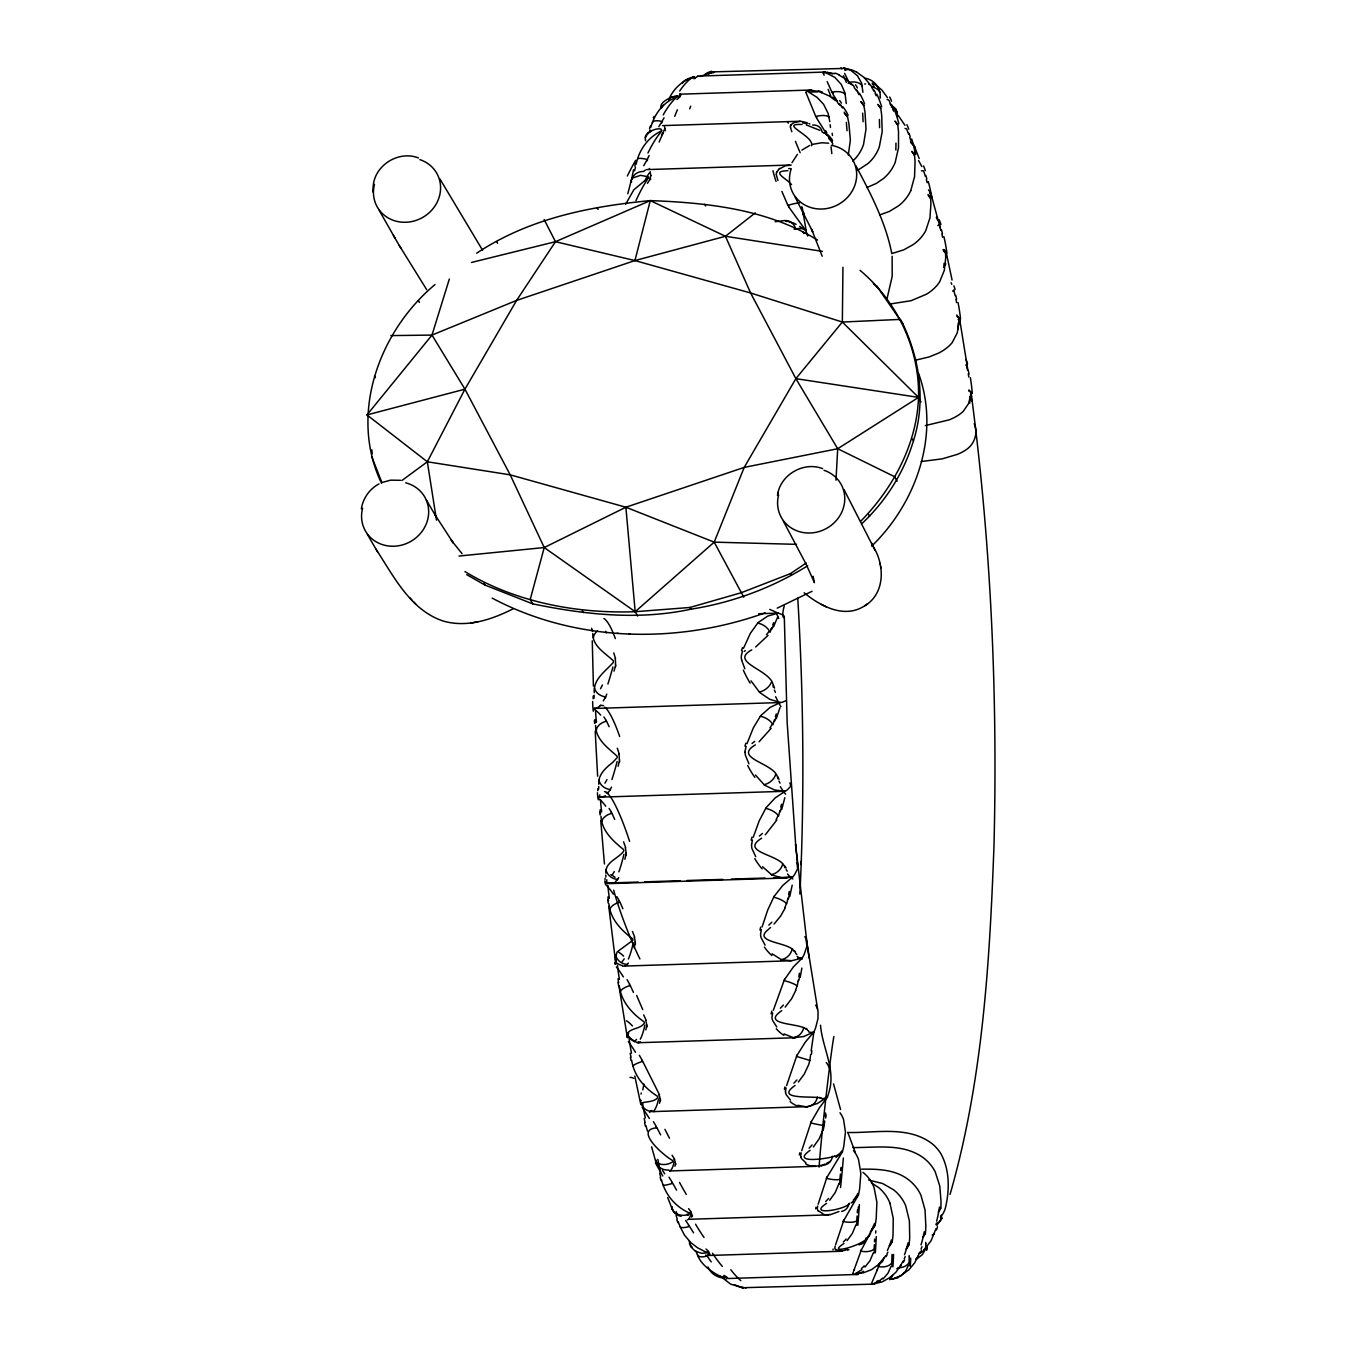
<?xml version="1.0" encoding="UTF-8"?>
<svg xmlns="http://www.w3.org/2000/svg" width="1356" height="1356" viewBox="0 0 1356 1356"><rect width="100%" height="100%" fill="white"/><g stroke="black" fill="none" stroke-linecap="round" stroke-linejoin="round"><path stroke-width="1.5" d="M605.844 875.044L605.861 877.078M598.674 789.023L598.708 786.463M909.198 1255.52L909.198 1256.504M672.169 1206.738C671.796 1214.908 683.949 1217.298 689.645 1213.773A2.068 0.898 14.2 0 0 689.187 1212.925C675.424 1206.789 665.033 1194.483 661.525 1179.805M909.198 1256.995L909.096 1262.402A12.458 9.238 9.3 0 1 898.096 1267.724M464.955 571.605C515.399 602.217 576.622 613.776 635.184 611.709L714.205 542.146L744.207 467.396L795.87 378.646L842.347 322.05L842.94 267.251M605.878 873.23C604.929 861.908 618.285 858.789 623.692 851.127A2.068 1.865 49.2 0 0 623.404 849.449C613.014 840.873 601.606 830.855 601.013 816.312M594.03 698.306L594.131 695.289M892.028 1254.453L891.74 1262.911A12.458 7.865 9.4 0 1 878.603 1266.623L871.772 1282.878M774.462 895.96L782.768 885.434L792.514 877.163A124.532 42.68 -5.8 0 0 794.582 874.62L797.65 868.755L797.074 863.45A39.612 13.577 -5.8 0 0 796.565 862.687M769.75 609.386L778.107 613.115A124.532 14.018 -0.6 0 1 780.344 613.861C789.345 616.861 779.344 623.54 784.209 606.064M598.776 784.26C597.945 774.768 605.64 767.92 612.437 762.631M800.193 887.739L801.311 861.094L801.159 864.535C804.311 775.768 803.04 686.865 797.769 598.199M874.383 1244.622L874.128 1248.961A12.458 6.322 9.9 0 1 860.89 1251.147L853.653 1271.097M817.329 1208.247L817.702 1205.993M874.654 1239.113L874.518 1241.774M799.837 894.028L800.362 883.875M971.405 401.003L971.455 398.495M594.25 692.746C593.131 679.051 605.522 671.339 613.336 662.372A2.068 1.932 -86.3 0 0 613.166 660.643C605.081 652.863 592.572 646.371 592.775 633.472M835.974 480.227L837.703 448.734L795.87 378.646L750.614 292.981L725.443 236.283L650.287 200.603C588.928 206.536 528.806 218.604 476.651 253.216M959.285 323.626L959.76 321.101M619.319 985.88C621.014 1001.203 631.676 1013.22 643.897 1021.678A2.068 1.593 27.7 0 1 644.286 1023.136C640.591 1029.509 628.642 1027.814 627.082 1034.882M608.997 903.825C610.098 918.91 621.133 930.047 632.489 938.742A2.068 1.746 36.2 0 1 632.811 940.335L617.166 951.878L615.387 957.472M857.094 1215.993L856.721 1220.875A12.458 4.644 10.6 0 1 843.398 1221.502L835.618 1244.639M857.5 1209.891L857.314 1212.806M959.726 322.965L959.743 322.83A12.458 12.357 37 0 0 958.133 319.304M785.548 1091.122L786.039 1087.97M660.423 1098.885L660.304 1099.852M636.167 164.178C638.964 150.024 648.066 137.295 661.22 131.057C664.186 125.447 642.524 131.091 645.473 139.261M937.623 1224.01L940.945 1219.807L941.301 1215.129M840.432 1174.042L839.923 1179.364A12.458 2.865 11.7 0 1 826.567 1178.415L818.16 1204.196M646.863 1024.695L646.727 1025.831M373.12 185.857L372.9 192.027M941.369 1218.349L941.386 1218.247A12.458 11.306 11.7 0 1 936.64 1224.197M840.737 1170.618L841.025 1167.499M945.708 253.436L946.166 252.402M631.71 1060.392C633.998 1075.783 644.507 1088.173 657.389 1096.207A2.068 1.407 21.8 0 1 657.796 1097.479C654.067 1102.818 643.778 1101.157 640.676 1103.581M635.354 942.03L635.184 943.284M929.572 192.925L930.911 195.044M655.863 1161.634L656.05 1160.041M824.702 1120.988L824.16 1125.429A46.629 46.223 21.5 0 1 823.143 1130.158M825.228 1116.208L825.601 1112.988M930.843 195.569L930.555 198.196A124.532 101.903 -17.6 0 1 930.894 204.078L929.962 217.892L925.707 230.757A39.612 32.425 -17.6 0 1 913.029 244.707L903.808 249.826L891.756 253.589M946.149 253.403L946.166 253.335A12.458 12.407 -60.6 0 0 944.437 249.775M626.184 852.924L625.98 854.263M751.665 843.957L752.461 840.059M810.634 1054.629L809.82 1060.409A46.629 46.545 -61.1 0 1 808.464 1065.087L804.261 1074.088L798.379 1082.037M811.142 1050.951L813.905 1032.001A124.532 76.021 -10.3 0 0 815.702 1027.543L817.973 1018.627L818.041 1011.678L807.108 944.081L795.565 844.5L797.921 867.162M860.755 521.196C893.011 488.346 916.876 444.226 918.52 397.393C919.792 348.882 897.079 301.371 860.06 270.353M619.59 759.546L619.353 760.936M798.04 981.32L798.243 980.1M797.972 981.727L797.243 985.897A12.458 2.644 16.8 0 0 784.073 980.591L773.31 1010.339M615.726 664.203L615.455 665.626M798.854 976.439L799.413 973.218M361.391 508.754C362.916 498.313 369.68 488.872 378.968 483.906M777.48 495.449C779.971 474.922 803.515 461.108 822.685 468.651M777.869 493.398L778.056 492.431M373.307 184.789C375.832 164.347 399.257 150.38 418.462 157.94M646.592 1026.645L645.829 1029.865M862.043 523.501C886.146 500.737 903.893 472.549 913.469 440.768C925.86 401.901 920.012 360.289 902.859 323.83L900.418 319.389L842.347 322.05L750.614 292.981L634.93 260.572L555.468 241.69L471.498 262.454M381.511 483.278C348.645 414.614 378.9 331.389 434.988 284.574M635.032 944.2L634.184 947.861M787.599 899.655L787.921 898.062M660.186 1100.547L659.508 1103.275M787.531 900.062L786.751 903.757A12.458 4.373 19.4 0 0 773.717 897.214L767.75 909.927L762.106 926.877M625.794 855.246L624.845 859.263M788.633 894.502L789.294 891.4M634.574 170.839L635.422 167.093M661.169 108.073C657.643 99.107 688.102 91.683 673.881 98.293C662.05 103.615 654.202 115.023 650.846 127.261M675.508 1164.109L674.881 1166.245M619.133 761.97L618.082 766.242M801.176 1152.854L800.752 1155.583A13.797 8.729 -12.4 0 0 800.752 1156.685M772.666 1012.949L772.072 1016.441A13.797 11.526 -12.6 0 0 772.005 1017.881A12.255 10.255 -20.3 0 0 772.717 1020.627L776.802 1026.967M779.937 810.532L778.598 815.973A12.458 5.983 22.6 0 0 765.75 808.379L759.174 820.905L753.258 837.228M761.377 929.64L760.699 933.369A13.797 12.526 -14.1 0 0 760.58 934.928A12.255 11.119 -24.2 0 0 761.241 937.945L765.123 945.166M615.2 666.694L614.014 671.101M390.833 335.593L431.988 335.085L516.602 300.422L634.93 260.572L650.287 200.603C707.866 202.705 767.496 209.265 817.583 240.097M780.768 807.176L781.514 804.261M627.811 193.789L631.337 180.094L633.032 177.839L640.557 175.331L648.354 176.822A2.068 1.051 -19.6 0 1 648.27 177.789L633.811 189.823L625.641 204.248M786.616 1085.58L796.531 1056.46A38.087 35.697 -70.8 0 1 797.006 1054.985M801.701 1150.736L810.82 1122.938A12.458 1.017 13.1 0 0 824.16 1125.429M937.742 1222.773L936.962 1225.604M449.345 279.014L431.988 335.085L464.939 389.172L510.195 474.837L544.231 547.553L530.23 599.42L532.671 603.844C584.707 614.624 638.405 620.523 690.882 609.2C732.393 602.64 772.039 587.979 807.701 565.74M649.338 132.363L650.033 129.939M848.331 155.008L850.365 139.973L848.907 123.786A124.532 119.904 41.1 0 0 847.517 116.921L844.178 112.158M692.17 1215.739L691.628 1217.146M746.122 746.461L745.207 750.41A13.797 13.662 -33.8 0 0 745.003 752.105M835.194 1246.079L834.872 1247.639A13.797 5.153 -13.7 0 0 835.008 1248.418A12.255 4.78 -18.1 0 0 835.449 1249.656M873.281 1252.944L870.027 1260.622L864.975 1267.08M774.09 721.087L774.496 719.68M773.971 721.443L772.988 724.714A12.458 7.424 26.9 0 0 760.36 716.273L753.411 727.731L747.003 743.596M855.772 1225.197L852.297 1233.519L847.059 1240.621M890.994 1266.453L887.926 1273.318L883.01 1278.979M950.048 1194.433C982.71 1081.02 989.744 962.099 994.016 844.72C997.694 694.001 990.965 542.875 971.167 393.376M838.856 1183.907L835.143 1192.67L829.719 1200.23M775.429 716.578L776.259 713.951M908.418 1265.419L905.503 1271.301L900.723 1276.03M742.529 651.117L741.495 655.033A13.797 13.746 63 0 0 741.24 656.728A12.255 12.119 70.8 0 0 741.715 660.084M822.956 1130.107L818.99 1139.091L813.363 1146.939M887.112 298.286L892.197 276.404L892.129 256.267M936.013 1228.672L931.063 1240.774L923.741 1250.283M921.927 1246.706L921.063 1249.249M771.496 628.353L771.14 629.303M771.717 627.726L770.055 632.252A12.458 8.678 32.5 0 0 757.682 623.15L750.376 633.303L743.495 648.321M925.165 1249.842L922.368 1254.588L917.673 1258.283A42.816 27.018 58.9 0 1 916.249 1259.368M853.229 1272.131L852.924 1273.267A13.797 3.17 -14.8 0 0 853.263 1273.572M795.752 990.49L791.599 998.762L785.175 1007.118M772.734 624.98L773.666 622.675M606.81 694.086L605.59 696.95A12.458 9.373 9.4 0 1 594.589 688.085M920.029 1251.961L914.69 1262.809L908.978 1269.725L900.503 1275.843L891.553 1279.335L897.774 1277.742M905.181 1256.571L904.232 1258.758M910.74 190.671L914.571 176.67L915.046 161.601A124.532 111.243 -24.1 0 0 914.486 155.194L914.622 146.872L910.656 142.465M668.593 99.971C672.576 90.191 680.526 82.004 690.475 78.292C702.527 74.563 683.288 78.394 682.339 83.445M843.941 1220.197L858.45 1194.907A124.532 111.243 -24.1 0 0 859.687 1188.432L860.84 1173.347L858.518 1159.533A39.612 35.392 -24.1 0 0 853.517 1150.6M861.399 1249.927L869.535 1234.367M785.124 908.113L780.717 915.978L774.056 924.046M827.143 1177.042L842.381 1151.888A124.532 101.903 -17.6 0 0 843.839 1145.956L845.449 1132.107L843.551 1119.446A39.612 32.425 -17.6 0 0 839.991 1112.751M611.454 787.158L610.285 789.548A12.458 10.509 10 0 1 598.996 780.175M879.095 1265.521L880.315 1263.012M811.43 1121.548L819.227 1108.055L827.414 1097.14A124.532 90.072 -13.4 0 0 829.041 1091.885C835.957 1069.477 822.228 1047.374 820.516 1025.204M709.697 1254.351L709.73 1254.266A32.391 7.543 42.9 0 0 710.002 1254.046M892.604 1275.352L889.689 1279.657M649.151 155.533L647.185 159.432A12.458 2.441 16.5 0 0 637.591 159.093M797.192 1055.07L805.379 1042.035L813.905 1032.001A68.393 21.476 77.7 0 1 808.718 1031.899M776.835 820.007L765.293 834.838M401.969 480.465L427.343 461.786L464.939 389.172L516.602 300.422L555.468 241.69L650.287 200.603M792.006 162.669L797.396 154.347M646.507 160.771L643.744 165.703M605.149 697.865L603.234 700.899M903.113 1261.046L901.503 1263.928M599.928 794.819L599.657 795.311A122.447 23.815 -4 0 0 599.098 797.192L785.175 791.277A124.532 24.222 -4 0 0 787.327 789.819L790.599 786.429L790.243 783.412A39.612 7.712 -4 0 0 789.751 782.988M650.338 178.687L649.829 179.585M887.926 1252.113L886.892 1253.893M618.726 877.603L617.59 879.451A37.697 16.916 39.1 0 1 617.183 879.976L615.37 881.671M784.768 979.252L793.345 966.981L802.176 958.065A124.532 60.088 -7.9 0 0 804.125 954.522L806.888 946.302L806.074 938.827M664.067 117.769L661.982 121.43A12.458 4.187 19.1 0 0 652.439 122.65M661.27 122.684L658.846 126.65M870.043 1233.502L875.196 1225.112A124.532 117.819 -35.8 0 0 876.23 1218.281L876.891 1202.297L874.112 1187.687A39.612 37.476 -35.8 0 0 863.026 1172.364M906.266 1249.249L909.096 1244.486A124.532 122.209 75.5 0 0 909.707 1237.418L909.384 1220.875L905.706 1205.738A39.612 38.883 75.5 0 0 893.655 1189.856L882.722 1183.551L868.62 1180.025M889.756 1245.859L892.214 1241.774A124.532 121.515 -60.3 0 0 893.045 1234.74L893.214 1218.281L889.977 1203.213M923.165 1236.909L925.419 1233.163A124.532 119.904 41.1 0 0 925.843 1226.231L925.046 1210.027L920.927 1195.195A39.612 38.138 41.1 0 0 908.401 1179.652C895.13 1169.397 877.586 1168.957 861.569 1169.177M938.318 1212.196L940.776 1208.111A124.532 114.633 24.9 0 0 941.013 1201.501L939.776 1186.008L935.233 1171.855A39.612 36.459 24.9 0 0 922.283 1157.007C901.91 1143.108 876.044 1147.786 852.873 1147.549M771.106 728.341L759.106 741.732M647.473 183.348L649.405 180.263M925.419 1233.163L922.843 1237.282M940.776 1208.111L938.623 1211.552M609.861 790.277L608.013 792.667M679.22 95.513L680.322 93.835M909.096 1244.486L906.401 1248.537M776.954 171.771L778.598 169.856M883.993 1257.927L878.417 1264.606L871.603 1269.572L863.501 1272.792L855.636 1273.555L856.924 1272.657M892.214 1241.774L889.4 1245.656M885.705 1255.707L884.298 1257.554M768.055 635.371L755.648 646.981M628.438 963.184L627.336 964.438A12.458 12.001 17.4 0 1 615.455 954.793M870.569 1233.452L869.484 1234.774M661.389 134.736L663.118 132.566M875.196 1225.112L872.264 1228.739M796.531 544.349L714.205 542.146L625.879 507.229L510.195 474.837L427.343 461.786L366.951 414.919L431.988 335.085M858.45 1194.907L854.772 1198.823M697.916 76.292L696.442 77.123M871.654 546.146C916.69 502.618 940.708 433.598 918.436 373.07M868.23 1236.062C867.704 1244.266 823.329 1256.656 843.957 1243.52M791.107 124.718L792.819 123.379A47.46 25.798 66.2 0 1 794.243 122.599L800.701 121.243L807.244 122.752M676.949 99.564L680.102 96.7M795.023 1085.529C773.937 1100.191 813.176 1095.784 819.617 1097.902M781.717 1010.661C759.97 1025.543 800.142 1022.78 806.023 1029.221M842.381 1151.888L835.974 1157.431M810.091 1150.329C789.633 1164.584 829.075 1158.448 834.771 1156.193M770.496 927.521L768.835 929.046M768.276 929.555C751.071 942.996 791.48 942.013 794.328 951.81M826.533 1203.416C806.312 1216.468 846.788 1209.45 849.432 1203.314M761.631 838.194C738.393 852.822 782.514 854.466 784.819 867.603M804.159 592.809C820.295 605.979 843.788 618.794 863.958 606.285C884.96 594.487 885.044 565.994 873.739 547.383M612.675 762.445L617.15 757.699A2.068 1.932 68.7 0 0 616.912 755.97C607.641 747.698 595.674 739.274 595.555 725.443M853.399 1201.145L852.415 1201.874M755.343 744.868C731.545 758.936 777.48 763.309 777.717 778.649M634.93 260.572L725.443 236.283L755.241 212.892M727.816 1278.522L858.28 1274.42M827.414 1097.14L817.363 1103.496L807.871 1106.53M779.988 168.669L785.26 165.822L791.209 165.093M626.947 964.794L625.133 965.726M640.371 1041.815L639.286 1042.459A12.458 12.34 37 0 1 627.116 1033.035M751.783 649.846C727.494 663.067 774.818 670.254 773.191 687.136M801.854 150.109L809.82 145.38M861.941 1269.64L857.382 1272.42M864.84 605.691L867.721 603.708M459.023 556.045L544.231 547.553L635.184 611.709L689.933 607.471L741.291 592.708L790.463 573.622L806.193 563.011M693.78 78.682L695.967 77.377M544.231 547.553L625.879 507.229L744.207 467.396L837.703 448.734L918.52 397.393L920.961 401.817M806.888 91.242L808.634 90.496M830.16 1161.465L826.601 1163.38M880.027 1281.149L872.027 1284.183M645.473 169.975L643.608 171.466A12.458 11.95 16.4 0 0 631.337 180.094M813.905 1032.001L803.633 1036.56L794.023 1037.662M891.892 1278.064L890.265 1278.945M699.747 76.512L713.697 71.97M669.661 1170.652L668.542 1170.025A12.458 12.153 -24.9 0 1 655.846 1161.787C660.304 1165.923 668.491 1165.058 673.034 1161.55A2.068 1.17 17.5 0 0 672.61 1160.482C664.643 1156.397 632.947 1129.412 656.999 1127.836L660.609 1134.887M838.94 1211.552L830.058 1214.79M708.561 73.885L713.07 72.105M812.091 591.267L777.242 608.132M857.416 170.466L868.026 163.517A39.612 38.663 -60.3 0 0 879.298 147.007L882.197 131.735L881.688 115.294A124.532 121.515 -60.3 0 0 880.722 108.311L878.18 104.598M513.246 608.742C491.94 619.59 466.837 628.048 442.988 620.963C410.258 610.064 393.477 575.927 375.866 548.96M775.124 221.706L784.819 220.553A12.458 11.085 -76.8 0 1 795.735 229.249L797.921 228.605M876.366 1283.013L873.806 1283.878L882.214 1281.861L890.553 1277.199L896.163 1271.928L901.215 1264.436A12.458 7.272 26.3 0 1 896.808 1268.724M825.092 1164.075L823.261 1164.804M847.602 1250.215L848.907 1249.673M381.765 482.567L390.647 480.16L400.579 480.295M837.262 1155.668L836.11 1156.024A54.732 19.815 84.1 0 1 834.771 1156.092M711.476 72.597L713.07 72.071M937.742 225.588L939.403 224.96L940.962 230.503M765.123 612.844C677.322 644.439 575.283 642.439 492.143 598.098M866.721 187.569L876.366 183.416L883.4 178.568A39.612 37.476 -35.8 0 0 895.163 162.534L898.52 147.702L898.503 131.752A124.532 117.819 -35.8 0 0 897.74 124.989L895.316 121.532M879.569 214.977L889.451 211.4L898.52 205.858A39.612 35.392 -24.1 0 0 910.757 190.688M812.736 144.312L821.787 142.77L828.652 143.177M366.951 414.919L464.939 389.172M638.744 1042.611L637.066 1042.747M823.872 72.173L825.651 72.038L697.645 76.106M916.995 359.832L929.25 356.916L938.759 353.018A39.612 24.188 -10.3 0 0 952.268 342.492L957.268 332.83L959.031 322.491A124.532 76.021 -10.3 0 0 959.031 318.101L956.726 314.999M470.718 623.031L477.905 621.845M810.091 90.157L818.956 91.496M654.236 1111.53L653.134 1111.547A12.458 12.39 -60.6 0 1 640.693 1102.614M925.284 425.615L949.353 419.801A39.612 19.12 -7.9 0 0 963.201 411.377L968.506 403.698L970.625 395.494A124.532 60.088 -7.9 0 0 970.76 392.037L968.998 389.918M872.196 1284.166L745.461 1287.641M890.163 303.998L911.181 300.676L926.555 294.167A39.612 28.645 -13.4 0 0 939.674 281.777L944.301 270.386L945.691 258.149A124.532 90.072 -13.4 0 0 945.522 252.945L943.098 249.504M787.904 170.67C771.564 171.195 783.497 177.009 789.734 182.67M921.266 461.532L942.25 458.853L957.539 454.311A39.171 16.221 -6.8 0 0 966.692 449.328C974.659 443.904 978.286 432.53 974.184 423.699M782.09 959.862L791.751 960.726L802.176 958.065L797.938 958.2M653.694 1111.581L806.956 1106.666A12.458 11.153 81.8 0 0 817.414 1096.987M772.327 875.061L781.988 877.857L792.514 877.163L773.496 877.756M857.162 1274.521L853.89 1274.216M670.728 1170.923L815.99 1166.313L822.346 1165.143A12.458 10.916 63.8 0 0 832.567 1156.176M715.273 71.8L843.466 68.444M679.627 94.191L811.6 90.005M662.576 125.616L799.989 121.243M646.659 169.602L789.599 165.059M758.716 613.743L778.107 613.115L767.699 616.116L758.529 622.302A38.087 29.578 32.5 0 0 757.733 623.201M638.151 882.061L606.437 883.078A122.447 41.968 -5.8 0 1 606.878 879.756M644.49 881.858L680.441 880.722M686.78 880.519L722.731 879.383M731.189 879.112L765.038 878.027M609.59 883.603L787.005 877.959M622.489 966.133L791.023 960.777M638.168 1042.73L795.582 1037.713M847.653 1132.48C875.756 1133.209 908.045 1125.311 932.216 1143.769A39.171 34.9 20.2 0 1 940.827 1153.583C949.895 1170.058 949.641 1190.195 945.369 1208.111A29.747 26.493 20.2 0 1 940.42 1217.23M689.272 1219.281L828.719 1214.857M708.052 1255.503L842.025 1251.232M805.684 1106.75L797.887 1105.31M815.99 1166.313L813.346 1166.092M802.108 124.481C777.971 123.43 814.431 135.803 811.634 145.753M617.048 633.303L618.302 633.371M629.201 633.947L630.354 634.015M800.43 228.384L799.243 228.384A54.664 19.425 -87.1 0 0 797.921 228.825M822.143 1098.479L821.126 1098.343M795.735 229.249L793.989 229.062M840.923 67.834L841.822 68.817M827.126 72.139L832.584 73.868M864.484 78.173C873.518 79.123 880.705 87.564 880.213 96.598M795.87 378.646L918.52 397.393L842.347 322.05M725.443 236.283L822.448 251.385M817.888 91.869L808.668 92.072L817.193 97.479L823.567 104.276L828.177 113.497L829.77 121.65M840.212 1251.08L835.805 1249.503M745.902 1288.166L742.173 1287.115M806.312 124.955L819.888 130.362M785.751 220.723L793.769 223.265M652.728 1111.462L650.88 1110.869M785.717 700.73L782.548 702.171A124.532 5.17 -2.3 0 1 780.327 702.544L594.25 708.459A122.447 5.085 -2.3 0 1 594.657 708.137M796.531 1056.46L809.82 1060.409M834.855 73.631L825.618 72.563L834.838 77.377L841.245 84.377L844.924 92.767L846.297 103.531M822.092 92.852L829.177 95.92L835.533 100.632M466.735 574.656L484.99 585.08L532.671 603.844M844.941 68.987L846.805 69.885M839.042 75.122L846.059 79.157L852.28 85.072M822.6 1213.586L818.227 1210.688M794.074 223.401L796.125 224.384M968.777 390.969L970.76 392.037M889.994 104.056L895.791 108.836L897.604 115.345M819.6 91.801L821.516 92.818M837.703 448.734L894.638 476.719L897.096 481.143M808.888 123.498L809.871 124.006M823.177 132.549L822.194 132.041A12.458 10.051 -48 0 0 812.685 125.023M821.363 604.369L826.516 606.996M823.329 132.634L824.397 133.21M808.549 1030.865L807.379 1030.187M680.305 94.327L680.983 95.191M871.416 1182.873L878.4 1187.415A39.612 38.663 -60.3 0 1 889.994 1203.196M856.738 72.156L864.06 77.428L869.705 84.021M726.918 1277.199L724.036 1275.403M799.667 226.367L805.786 230.52A124.532 95.835 11.5 0 1 807.684 235.995M734.359 1284.708L743.427 1288.081L730.613 1284.115L720.545 1276.301M784.039 1033.95L793.107 1037.56A12.458 11.102 -78.8 0 0 803.837 1027.424M874.773 84.072L881.942 90.123L887.4 97.547M765.004 785.361L774.615 790.006L785.175 791.277L775.157 797.938L766.53 807.227A38.087 34.307 48.1 0 0 765.699 808.329M805.905 1162.855L801.599 1158.685A12.255 7.865 -17.7 0 1 800.837 1156.668M956.98 316.44L959.031 318.101M825.753 134.125L826.923 135.125M873.349 283.709L877.976 287.811L902.859 323.83M772.174 953.777L781.158 959.556A12.458 10.763 -62 0 0 792.175 949.183M839.974 105.005L837.788 102.971A12.458 9.136 -39.1 0 0 832.008 97.191M796.82 954.471L795.65 953.319M706.001 1249.012L708.849 1251.673M828.94 138.719L832.16 141.973A124.532 114.633 24.9 0 1 832.72 144.143M790.497 1100.14L786.31 1094.817A12.255 9.17 -18.5 0 1 785.599 1092.394M943.386 250.758L945.522 252.945M760.36 716.256A38.087 32.307 38.4 0 1 761.174 715.256L770.106 707.408L780.327 702.544L769.784 699.323L760.292 692.933A38.188 31.069 -41.6 0 1 759.394 692.085L751.038 680.881M409.766 597.725L412.004 600.115M413.665 601.895L415.902 604.284M790.65 183.636L791.548 184.619M805.786 230.52L788.599 206.739M844.398 113.345L847.517 116.921M898.503 115.87L904.927 125.277M762.581 866.772L771.411 874.552A12.458 10.136 -49.2 0 0 782.717 864.196M462.091 553.723L451.277 540.264L453.209 542.875L434.801 514.5M928.335 195.518L930.555 198.196L928.013 194.501M841.313 106.463L842.466 107.938M688.543 1208.637L691.323 1212.078M860.84 101.819L863.84 105.615A124.532 122.209 75.5 0 1 865.026 112.616L866.009 129.142L863.535 144.465A39.612 38.883 75.5 0 1 852.771 161.076M912.181 152.075L914.486 155.194L911.842 151.313M832.16 141.973L829.245 138.058M603.878 716.968L606.047 720.206M877.824 104.395L880.722 108.311M787.243 871.213L786.107 869.603M711.239 1261.928L707.069 1256.046A12.458 5.085 -24.3 0 1 697.425 1254.571L695.747 1250.978M755.478 775.039L764.106 784.649A12.458 9.255 -40 0 0 775.7 774.547M828.669 137.261L816.414 117.769M856.619 90.852L854.466 87.987A12.458 7.983 -32.7 0 0 848.042 83.208M664.457 126.837L665.22 128.617M894.96 121.04L897.74 124.989M863.84 105.615L861.179 101.734M685.661 1220.485L688.797 1225.146M609.098 808.413L611.403 812.176M672.067 1155.227L674.746 1159.38M482.617 250.301L439.92 178.941M426.699 289.675L399.291 245.504M669 1177.194L672.017 1181.991M918.537 160.517L921.843 166.568M693.577 1232.824L689.577 1226.4A12.458 3.39 -21.5 0 1 680 1226.485L678.186 1221.756M838.703 103.836L839.245 104.683M616.895 896.706L619.319 900.909M653.439 1121.683L656.304 1126.497M857.907 92.801L859.026 94.717M836.957 100.971L832.516 93.428M627.065 979.693L629.625 984.202M639.337 1055.29L642.049 1060.019M379.239 210.434L395.003 238.131M393.393 235.368L400.884 248.233M426.377 499.974L436.429 517.28M367.357 534.298L377.476 551.739M755.75 856.721L752.072 848.822A12.255 11.729 -33 0 1 751.614 845.602A13.797 13.255 -18.3 0 1 751.597 843.957M676.576 1190.127L672.745 1183.296A12.458 1.61 -19.2 0 1 663.22 1184.975M877.027 286.099L877.976 287.811M915.486 358.882L916.402 360.56M803.023 231.808L803.972 233.52M912.537 439.09L913.469 440.768M704.73 204.281L705.696 205.993M868.637 514.5L869.586 516.212M597.132 207.688L598.081 209.417M790.463 573.622L791.412 575.351M743.749 597.132L714.205 542.146M496.601 241.554L497.55 243.266M689.933 607.471L690.882 609.2M637.642 616.133L635.184 611.709L625.879 507.229M418.428 300.676L419.377 302.388M582.317 610.895L583.283 612.624M374.527 376.087L375.442 377.748M484.041 583.368L484.99 585.08M371.578 456.277L381.511 481.583M780.039 783.141L778.937 781.09M824.16 75.173L822.973 72.97M873.891 91.072L871.823 87.479A12.458 6.627 -28 0 0 868.704 84.292M844.008 489.601L875.061 550.35M783.276 520.992L806.193 564.333L814.414 582.673L813.108 576.249M855.924 165.805C870.552 193.433 885.434 221.774 891.621 252.691M795.141 197.129L812.753 231.842L811.481 228.978L822.194 256.199M544.18 219.604L555.468 241.69M849.042 82.394L844.619 73.394M936.301 217.231L937.742 220.367M748.936 763.835L745.478 755.428A12.255 12.051 -56.4 0 1 745.105 752.105M643.659 1014.915L646.1 1020.17M875.128 93.496L876.196 95.784M697.425 1254.571C700.916 1266.233 717.256 1275.504 724.443 1277.962C717.409 1277.979 710.595 1273.47 707.917 1266.962M650.202 172.975L651.05 175.619M659.541 1094.885L642.71 1061.341A12.458 2.085 -15.9 0 0 633.099 1066.019M605.573 631.32L606.268 632.845M951.115 282.76L951.81 284.336M800.142 152.736L795.43 141.38M871.84 543.18L873.162 546.146M775.412 692.391L774.361 689.984M744.817 668.762L741.63 660.101M633.438 992.439L630.252 985.473A12.458 3.882 -14.7 0 0 620.523 991.524M891.4 105.683L889.434 101.429A12.458 5.085 -24.3 0 0 887.061 99.378M632.438 931.47L634.71 937.081M827.177 81.614L831.957 92.293A12.458 7.051 -13.2 0 1 845.297 94.344M622.879 908.757L619.912 902.096A12.458 5.627 -13.8 0 0 610.03 909.368M609.115 726.714L606.556 721.155A12.458 8.678 -12.9 0 0 596.267 730.325M614.709 819.448L611.946 813.261A12.458 7.238 -13.2 0 0 601.878 821.583M680 1226.485L684.441 1235.079L690.729 1242.554L697.509 1247.757L707.239 1252.791L701.594 1253.317L695.12 1251.029L690.797 1246.774L689.272 1241.401M623.574 841.839L625.692 847.653M892.57 108.497L893.57 111.124M914.402 146.295L919.165 158.483M855.348 1152.617L847.839 1132.48M667.694 1197.518L672.44 1209.738M781.904 191.45L787.904 205.383A12.458 1.865 -16 0 1 799.599 202.79M791.819 131.752L790.328 126.888M617.302 748.207L619.251 754.106M908.69 134.329L906.842 129.515A12.458 3.39 -21.5 0 0 905.113 128.447M817.499 1009.135L817.007 1007.728A39.612 24.188 -10.3 0 0 815.668 1005.101M777.954 180.568L776.259 174.619M613.776 652.914L615.539 658.728M677.22 1219.027L676.068 1215.485M909.791 137.464L910.723 140.346M830.143 1070.104L829.601 1068.426A39.612 28.645 -13.4 0 0 826.262 1062.511M925.351 176.28L923.639 171.026A12.458 1.61 -19.2 0 0 921.402 170.873M784.293 616.404L787.158 722.528L795.887 847.602M647.439 1131.04L645.897 1125.582M660.643 1176.855L659.592 1173.076M926.351 179.67L927.199 182.738M840.55 1109.513L833.533 1083.868M931.03 194.162L940.318 228.164M651.609 1146.837L655.812 1161.838M645.1 1122.48L644.168 1118.547M941.878 234.063L942.623 237.266M862.925 92.31L861.585 83.14L857.517 75.817L850.687 70.224L843.449 67.936L852.602 70.224A42.816 39.188 -73 0 1 856.687 72.258M955.149 295.693L953.743 289.981A12.458 2.085 -15.9 0 1 952.573 291.15M879.841 563.181L880.197 564.808M880.536 566.283L880.892 567.927M952.065 280.014L946.132 251.962M631.015 1057.222L630.201 1053.256M634.778 1075.986L640.727 1104.021M955.946 299.32L956.607 302.558M967.557 370.222L966.32 364.493A12.458 3.882 -14.7 0 1 966.082 365.171M618.692 982.71L617.997 978.778M968.252 373.832L968.811 377.036M959.556 318.677L967.777 369.493M627.286 1037.306L619.065 986.507M803.176 214.875L802.633 211.706M801.82 206.671L802.057 208.214M608.471 900.757L607.895 896.977M427.343 461.786L436.496 520.162M806.515 939.945L809.091 957.912M600.589 813.397L600.115 809.854M615.675 962.591L608.759 906.283M830.143 124.684L830.482 127.464M631.523 182.263L631.337 180.518M595.233 722.765L594.877 719.561M806.006 92.666L815.804 116.531A12.458 5.441 -13.9 0 1 829.16 117.04M627.184 1036.662L627.133 1036.153A54.206 1.898 -85.2 0 1 626.947 1036.611M592.538 631.099L592.419 629.964M604.454 863.958L600.742 820.516M371.849 449.819L372.171 453.887M880.23 97.022L880.298 98.124M597.64 776.208L595.199 731.308M645.541 140.821L645.473 139.363M615.438 960.167L615.404 958.828M971.405 395.766L971.438 396.952M941.335 1215.908L941.335 1216.044A68.41 2.458 81.3 0 0 942.335 1218.519M897.621 115.497L897.655 116.802M593.403 686.102L592.267 640.846M925.758 1242.299L925.792 1243.638M925.792 1243.808L925.775 1247.418A12.458 10.39 9.9 0 1 918.978 1253.351M780.903 706.612A68.393 12.984 75.4 0 1 775.666 696.73M776.344 718.663A68.41 9.407 -77.4 0 1 779.988 707.612M771.31 682.458A12.458 8.136 -33.3 0 1 759.411 692.069M768.699 631.811A46.629 32.205 -1.5 0 1 766.445 634.71M771.954 629.031A54.664 13.78 -81.3 0 1 772.937 626.319M773.632 626.76A68.41 12.051 -77 0 1 777.785 616.929M778.768 618.522A68.393 10.695 75.6 0 1 776.666 613.793M774.547 688.102A54.732 12.916 77.2 0 1 773.462 685.339M745.376 650.575A42.816 1.068 -36 0 1 744.376 651.304M593.148 698.73A54.206 7.051 -81.2 0 1 593.216 696.136M593.301 711.222A67.885 13.729 -77.2 0 1 592.674 701.476M600.742 705.391A63.681 26.103 86.7 0 1 594.267 708.73M594.25 709.493A63.681 25.086 83.3 0 1 600.674 715.12M596.487 722.375A67.885 13.289 75.3 0 1 595.589 711.408M591.843 630.642A54.189 6.153 78 0 1 591.623 628.252M593.335 637.862A12.458 9.916 -13.2 0 1 597.471 630.964M750.173 683.153A51.596 22.171 70.3 0 1 743.308 670.084M741.478 650.592A47.46 28.968 -77 0 1 742.495 647.676M603.928 618.522A51.596 11.136 78.4 0 1 615.336 638.574M615.149 658.846A12.746 10.899 -89.8 0 1 615.37 664.135M615.81 665.762A32.391 20.594 -82.4 0 1 615.556 666.847M612.946 666.999A51.477 4.509 -75.2 0 1 607.895 684.034M605.742 697.086A37.697 23.662 50.8 0 1 605.285 697.984M602.403 685.017A61.664 15.086 -73.1 0 1 600.505 688.729M785.633 794.158A68.393 15.255 75.5 0 1 780.344 786.683M781.751 809.379A68.41 6.848 -78 0 1 784.853 797.735M764.92 785.429A38.188 28.103 -36.7 0 1 764.038 784.717M772.056 724.426A46.629 37.002 -3.3 0 1 769.971 727.867M774.818 720.968A54.664 12.238 -80.8 0 1 775.7 717.968M779.039 779.361A54.732 14.441 77.7 0 1 777.869 776.903M754.631 741.393A42.816 6.441 -38.1 0 1 752.038 743.512M600.233 705.374A61.664 24.645 85.2 0 1 603.573 705.713M605.895 720.358A37.697 24.713 -60.7 0 1 606.386 721.324M597.81 790.717A54.206 5.577 -81.9 0 1 597.793 788.667M598.352 799.82A67.885 11.136 -77.3 0 1 597.42 792.768M605.471 795.718A63.681 25.425 81.1 0 1 599.064 796.887M599.149 798.921A63.681 23.899 78 0 1 605.759 806.227M601.674 811.871A67.885 15.56 75.5 0 1 600.488 799.667M594.657 723.392A54.189 7.661 77.4 0 1 594.335 720.612M754.851 777.327A51.596 24.205 72.9 0 1 747.715 765.53M744.952 746.19A47.46 27.239 -72.5 0 1 745.868 743.19M604.759 707.171A51.596 9.577 74.9 0 1 619.658 736.461M618.828 754.207A12.746 10.78 74.2 0 1 619.251 759.462M619.692 761.106A32.391 20.933 88.5 0 1 619.472 762.174M617.116 761.513A51.477 6.577 -77.9 0 1 611.912 779.564M610.386 789.633A37.697 20.577 44.3 0 1 609.946 790.345M606.963 779.564A61.664 17.73 -77.2 0 1 604.962 783.175M792.836 878.959A68.393 17.475 76 0 1 787.531 873.942M789.751 896.519A68.41 4.424 -79 0 1 792.209 885.18M772.174 875.213A38.188 24.544 -33.7 0 1 771.276 874.688M777.971 815.77A46.629 40.917 -5.6 0 1 776.073 819.685M780.361 811.685A54.664 10.662 -80.6 0 1 781.141 808.464M786.124 868.111A54.732 15.865 78.5 0 1 784.887 866.06M762.36 833.448A42.816 11.543 -41 0 1 759.428 836.093M604.505 791.582A61.664 23.764 79.8 0 1 608.217 793.04M611.217 812.363A37.697 26.628 -69.8 0 1 611.742 813.447M617.59 879.451A12.458 11.39 12 0 1 606.013 869.806M605.115 879.722A54.206 4.187 -82.8 0 1 605.03 878.383M605.979 884.976A67.885 8.56 -77.7 0 1 604.81 881.044M612.743 883.146A63.681 23.899 75.8 0 1 606.302 882.146M606.573 885.434A63.681 21.882 73 0 1 613.387 894.197M609.386 898.248A67.885 17.747 76 0 1 607.844 885.01M600.166 814.973A54.189 9.238 77.1 0 1 599.742 811.905M762.157 868.874A51.596 25.866 76 0 1 754.784 858.619M751.173 840.11A47.46 25.018 -68.7 0 1 751.987 837.127M606.318 792.938A51.596 7.56 71.8 0 1 629.591 841.33M625.235 847.754A12.746 10.39 60.1 0 1 625.862 852.822M626.319 854.466A32.391 20.645 79.4 0 1 626.116 855.466M623.93 854.28A51.477 8.289 -80.8 0 1 618.861 871.84M614.285 871.586A61.664 19.679 -81.6 0 1 612.234 874.891M802.345 958.912A68.393 19.56 76.7 0 1 797.057 956.336M800.21 977.388A68.41 2.187 -80.3 0 1 801.871 968.048M781.836 960.099A38.188 20.476 -32.1 0 1 780.937 959.777M786.378 903.638A46.629 43.867 -9.2 0 1 784.649 907.927M788.463 898.875A54.664 9.051 -80.7 0 1 789.124 895.553M795.633 952.166A54.732 17.136 79.6 0 1 794.345 950.573M771.852 922.182A42.816 16.272 -44.7 0 1 768.818 925.131M610.844 874.688A61.664 22.086 74.6 0 1 615.065 877.366M619.099 901.113A37.697 27.798 -80.4 0 1 619.675 902.299M614.946 962.845A54.206 2.949 -83.9 0 1 614.81 962.404M614.726 963.675A67.885 6.085 -78.5 0 0 616.082 964.014A122.447 59.088 -7.9 0 1 616.37 959.319M622.319 965.506A63.681 21.526 70.8 0 1 615.81 962.404M616.37 966.981A63.681 19.069 68.4 0 1 623.387 976.896M619.404 979.354A67.885 19.798 76.8 0 1 617.489 965.336M608.217 903.147A54.189 10.814 77 0 1 607.691 899.892M771.92 955.556A51.596 27.12 79.5 0 1 764.394 947.064M759.97 930.08A47.46 22.374 -65.8 0 1 760.699 927.165M773.615 897.147A38.087 35.561 63.8 0 1 774.361 895.892M639.913 958.963A51.596 5.136 69 0 1 613.658 890.18M634.201 937.149A12.746 9.729 48.9 0 1 635.032 941.945M635.489 943.522A32.391 19.764 70.9 0 1 635.32 944.437M633.269 942.878A51.477 9.56 -84 0 1 628.404 959.031M627.252 964.37A37.697 12.763 35 0 1 626.794 964.675M624.218 958.878A61.664 20.899 -86.4 0 1 622.082 961.726M793.65 1038.035A38.188 15.984 -31.4 0 1 792.735 1037.916M797.057 985.863A46.629 45.748 -17.1 0 1 795.531 990.405M798.887 980.371A54.664 7.475 -81.1 0 1 799.447 977.032M807.345 1029.424A54.732 18.238 80.9 0 1 806.006 1028.323M783.395 1005.05A42.816 20.476 -49.3 0 1 780.344 1008.203M618.658 952.132A61.664 19.611 69.8 0 1 623.607 956.116M629.387 984.422A37.697 28.188 88.2 0 1 629.981 985.676M628.574 1033.272A67.885 3.763 -79.5 0 1 627.15 1036.865M633.93 1040.713A63.681 18.391 66.4 0 1 627.32 1035.645M628.32 1041.561A63.681 15.56 64.4 0 1 635.489 1052.29M631.489 1053.205A67.885 21.679 77.9 0 1 629.184 1038.679M627.811 1037.899A122.447 74.75 -10.3 0 1 627.76 1035.001M618.624 985.71A54.189 12.39 77.2 0 1 617.997 982.371M783.904 1035.289A51.596 27.917 83.3 0 1 776.276 1028.729M771.14 1013.864A47.46 19.357 -63.6 0 1 771.767 1011.135M783.921 980.507A38.087 36.036 86.1 0 1 784.632 979.168M642.727 1009.525A51.596 2.373 66.7 0 1 636.642 995.473M645.524 1020.221A12.746 8.797 40.4 0 1 646.541 1024.594M647.015 1026.068A32.391 18.306 63.2 0 1 646.863 1026.882M644.914 1025.085A51.477 10.39 -87.5 0 1 640.286 1039.188M638.913 1042.188A37.697 8.187 31.8 0 1 638.456 1042.272M636.506 1039.374A61.664 21.374 88.7 0 1 634.32 1041.662M804.82 936.759A39.612 19.12 -7.9 0 1 805.515 937.776M827.262 1096.512A68.393 23.171 79.1 0 1 822.194 1098.767M819.143 1167.126A68.41 1.458 -83.6 0 1 825.55 1100.886A68.41 1.458 -83.6 0 1 833.889 1036.476M807.227 1107.106A38.188 11.204 -31.4 0 1 806.328 1107.208M811.413 1054.07A54.664 5.966 -81.7 0 1 811.871 1050.781M820.939 1097.97A54.732 19.137 82.4 0 1 819.6 1097.411M796.887 1079.935A42.816 24.069 -55.2 0 1 793.87 1083.173M626.506 1020.763A61.664 16.425 65.6 0 1 632.472 1025.933M641.778 1060.239A37.697 27.798 76.7 0 1 642.422 1061.545M641.202 1092.987A54.206 1.034 -86.6 0 1 641.1 1094.089M643.897 1084.071A67.885 1.644 -80.9 0 1 642.812 1089.851M641.32 1100.886A63.681 14.577 62.5 0 1 640.49 1099.936M642.185 1107.462A63.681 11.424 61 0 1 649.388 1118.497M645.337 1117.971A67.885 23.323 79.3 0 1 642.625 1103.275M631.133 1060.663A54.189 13.899 77.7 0 1 630.387 1057.341M797.82 1106.123A51.596 28.239 87.4 0 1 790.158 1101.597M785.514 1092.411A13.797 10.238 -12.2 0 1 785.446 1091.122M784.395 1089.444A47.46 16.069 -62.2 0 1 784.921 1086.953M658.88 1094.885A12.746 7.628 34 0 1 660.101 1098.784M660.592 1100.106A32.391 16.289 56.5 0 1 660.457 1100.784M658.609 1098.852A51.477 10.746 89 0 1 654.151 1110.428M651.609 1110.615A37.697 3.339 29.4 0 1 651.05 1110.428M650.931 1111.174A61.664 21.069 83.8 0 1 649.507 1112.31M842.042 1150.752A68.393 24.611 80.6 0 1 837.194 1155.295M843.364 1158.041A68.41 2.797 -85.5 0 1 840.55 1187.517M821.956 1165.838A38.188 6.238 -32 0 1 821.075 1166.143M825.719 1118.039A54.664 4.543 -82.6 0 1 826.075 1114.886M812.075 1144.922A42.816 26.967 -62.4 0 1 809.108 1148.142M630.015 1077.444A61.664 12.594 62 0 1 633.676 1078.325M655.982 1126.717A37.697 26.628 66.1 0 1 656.677 1128.023M645.405 1126.158A54.189 15.306 78.5 0 1 644.575 1122.938M813.329 1166.313A51.596 28.086 -88.5 0 1 805.701 1163.889M799.379 1154.99A47.46 12.56 -61.4 0 1 799.786 1152.837M810.6 1122.87A38.087 34.578 -53.9 0 1 811.21 1121.463M669.474 1138.176A51.596 3.882 63.6 0 1 664.949 1129.328M673.949 1159.346A12.746 6.255 29.1 0 1 675.373 1162.634M675.881 1163.77A32.391 13.78 51 0 1 675.746 1164.329M674.034 1162.38A51.477 10.611 85.4 0 1 669.711 1171.109M857.924 1193.399A68.393 25.747 82.4 0 1 853.314 1200.111M859.365 1204.552A68.41 3.763 -87.7 0 1 857.806 1225.366M840.195 1179.398A46.629 44.782 7.9 0 1 839.228 1184.008M841.449 1170.431A54.664 3.271 -83.6 0 1 841.72 1167.516M852.466 1202.331A54.732 20.255 85.9 0 1 851.144 1202.908M848.941 1203.518A12.458 10.39 49.6 0 1 841.584 1211.417M828.635 1198.399A42.816 29.086 -71.1 0 1 825.702 1201.535M662.491 1170.381A63.681 6.746 58.2 0 1 664.711 1173.821M662.779 1175.923A61.664 8.221 58.9 0 1 655.44 1162.787M671.644 1182.178A37.697 24.713 57.1 0 1 672.373 1183.466M681.136 1216.349A12.458 11.628 -16.9 0 1 672.237 1209.128M660.626 1172.076A67.885 24.713 80.9 0 1 657.83 1159.329M661.118 1180.601A54.189 16.594 79.5 0 1 660.186 1177.55M830.058 1214.4A51.596 27.476 -84.6 0 1 822.533 1214.095M818.007 1210.772A12.255 6.39 -17.7 0 1 817.431 1209.111A13.797 7.017 -12.9 0 1 817.227 1208.264M815.702 1208.925A47.46 8.95 -61.3 0 1 815.99 1207.264M826.312 1178.347A38.087 32.697 -43.3 0 1 826.889 1176.974M686.289 1194.416A51.596 7.238 62.7 0 1 679.509 1182.398M690.255 1211.959A12.746 4.695 25.4 0 1 691.95 1214.586M692.492 1215.518A32.391 10.848 46.5 0 1 692.357 1215.925M690.814 1214.112A51.477 9.984 81.9 0 1 687.339 1219.824M874.484 1223.417A68.393 26.561 84.4 0 1 870.179 1232.095M876.281 1236.519A68.41 4.322 -89.9 0 1 875.298 1252.825M857.094 1220.909A46.629 42.273 3.2 0 1 856.331 1225.315M858.229 1209.501A54.664 2.153 -84.9 0 1 858.416 1206.891M869.62 1235.553A54.732 20.442 87.7 0 1 868.315 1236.723M866.128 1237.842A12.458 9.594 39.2 0 1 858.941 1244.791M846.161 1239.028A42.816 30.391 -81 0 1 843.296 1241.994M688.136 1215.451A61.664 3.424 56.5 0 1 687.204 1214.044M688.39 1225.282A37.697 22.103 49.6 0 1 689.153 1226.519M692.102 1247.045A12.458 10.848 -14.1 0 1 689.407 1243.452M676.966 1214.162A67.885 25.798 82.7 0 1 676.203 1211.569M677.864 1222.671A54.189 17.713 80.7 0 1 676.864 1219.875M847.585 1249.215A51.596 26.408 -80.9 0 1 840.212 1250.995M833.025 1249.893A47.46 5.305 -61.9 0 1 833.093 1249.029M843.093 1221.468A38.087 30.086 -37 0 1 843.635 1220.129M704.035 1237.469A51.596 10.628 62.4 0 1 695.56 1224.214M707.239 1251.402A12.746 3.017 22.5 0 1 709.29 1253.334M708.578 1252.808A51.477 8.916 78.6 0 1 706.73 1255.995M891.333 1240.045A68.393 27.018 86.5 0 1 887.366 1250.469M893.536 1254.436A68.41 4.475 87.9 0 1 892.909 1266.792M874.586 1248.978A46.629 38.748 0.5 0 1 874.027 1253.046M875.654 1233.079A54.664 1.237 -86.3 0 1 875.773 1230.892M887.112 1254.927A54.732 20.374 89.6 0 1 885.875 1256.656M883.688 1258.317A12.458 8.543 31.8 0 1 879.18 1263.656M864.264 1265.826A42.816 30.832 88.3 0 1 861.45 1268.555M705.764 1254.961A37.697 18.865 43.6 0 1 706.561 1256.097M863.569 1271.267A51.596 24.9 -77.7 0 1 858.348 1273.674M853.297 1274.437A12.255 3.068 -19 0 1 853.077 1273.64M854.433 1269.64A47.46 1.712 -63 0 1 853.992 1270.386M860.535 1251.147A38.087 26.832 -33.2 0 1 861.043 1249.91M722.358 1266.436A51.596 13.984 62.7 0 1 712.51 1253.215M723.324 1276.386A12.746 1.237 20.2 0 1 725.833 1277.589M727.799 1278.284A32.391 3.966 40.1 0 1 727.613 1278.284M726.935 1277.572A51.477 7.39 75.5 0 1 726.223 1279.013M908.045 1242.859A68.393 27.137 88.6 0 1 904.452 1254.775M910.673 1258.046A68.41 4.204 85.6 0 1 910.215 1266.199M892.265 1262.911A46.629 34.307 -1.5 0 1 891.892 1266.538M904.554 1259.961A54.732 20.069 -88.6 0 1 903.367 1262.216M882.502 1278.132A42.816 30.408 77.6 0 1 879.739 1280.539M878.18 1280.488A51.596 23.001 -74.9 0 1 876.451 1281.59M871.315 1284.437A12.255 1.288 -20.2 0 1 871.925 1283.912M872.688 1283.64A13.797 1.119 -16.2 0 1 872.061 1283.708M877.417 1269.538A47.46 1.729 -64.7 0 1 876.84 1270.657M878.213 1266.673A38.087 22.984 -31 0 1 878.671 1265.538M740.834 1280.657A51.596 17.204 63.6 0 1 730.799 1269.741M924.233 1231.79A68.393 26.883 -89.3 0 1 921.029 1244.927M927.233 1246.876A68.41 3.526 83.4 0 1 926.673 1250.096M909.639 1262.368A46.629 29.035 -3.1 0 1 909.503 1265.436M921.487 1250.52A54.732 19.492 -86.8 0 1 920.385 1253.249M918.249 1256.046A12.458 5.814 22.2 0 1 916.012 1258.673M900.469 1275.623A42.816 29.12 67.6 0 1 897.74 1277.657M890.282 1279.284A13.797 0.932 -17.8 0 1 889.858 1279.369M890.773 1276.538A47.46 4.932 -66.9 0 1 890.146 1277.352M939.471 1207.111A68.393 26.273 -87.3 0 1 936.674 1221.163M926.25 1247.367A46.629 23.086 -4.6 0 1 926.385 1249.774M937.505 1226.841A54.732 18.696 -85.2 0 1 936.504 1229.96M934.403 1233.35A12.458 4.187 19.1 0 1 932.182 1235.045M958.217 323.067A68.393 3.576 -81.9 0 1 957.963 328.983M958.031 302.49A68.41 24.628 77.4 0 1 960.54 318.931M966.014 359.476A46.629 43.409 -61.1 0 1 967.54 364.052M968.286 370.408A54.664 12.662 77.3 0 1 969.015 374.222M970.354 377.663A68.41 22.662 75.9 0 1 972.286 393.494M969.879 396.528A68.393 5.492 -80.8 0 1 969.811 403.054M959.692 320.355A54.732 1.915 -85 0 1 959.878 319.626M944.081 263.352A68.393 1.881 -83.3 0 1 943.776 267.301M943.912 236.622A68.41 26.306 79.2 0 1 946.963 253.182M953.912 285.879A46.629 44.206 -86 0 1 955.099 289.54M955.794 295.422A54.664 14.187 77.8 0 1 956.624 299.235M945.522 264.759A54.732 1.017 -86.4 0 1 945.64 263.454M928.318 181.636A68.41 27.645 81.3 0 1 931.894 197.874M939.216 219.774A46.629 43.867 66.9 0 1 940.911 224.537M941.505 229.893A54.664 15.594 78.6 0 1 942.454 233.605M928.521 189.942A12.458 12.153 -24.9 0 1 930.996 194.213M911.673 138.922A68.41 28.612 83.6 0 1 915.724 154.364M923.538 165.957A46.629 42.443 46.6 0 1 925.317 170.636M925.792 175.433A54.664 16.865 79.6 0 1 926.843 178.941M910.469 141.6A12.458 11.645 -16.9 0 1 914.622 146.872M895.977 143.075A68.393 1.492 -88.3 0 1 895.858 150.075M894.367 109.514A68.41 29.171 86 0 1 898.842 123.769M906.876 124.684A46.629 39.934 33.7 0 1 908.723 129.159M909.029 133.346A54.664 17.984 80.8 0 1 910.181 136.566M891.333 106.971A12.458 10.848 -14.1 0 1 897.435 112.548M879.417 119.481A68.393 1.966 89.7 0 1 879.569 127.65M876.807 94.157A68.41 29.324 88.5 0 1 881.671 106.819M889.672 97.005A46.629 36.409 25.4 0 1 891.553 101.158M891.655 104.683A54.664 18.899 82.3 0 1 892.875 107.531M871.637 86.937A12.458 9.797 -13.1 0 1 879.875 92.072M872.264 83.089A42.816 39.612 88 0 1 874.501 84.53M862.67 113.158A68.393 2.068 87.8 0 1 863.111 121.735M859.467 93.208A68.41 29.052 -89 0 1 864.636 103.971M872.383 83.58A46.629 31.951 19.7 0 1 874.281 87.293M864.704 84.004A12.458 6.627 -28 0 1 865.569 83.936M874.078 90.14A54.664 19.594 83.9 0 1 875.349 92.547M849.992 82.207A12.458 8.526 -12.9 0 1 862.348 85.953M843.449 75.783A51.596 5.102 73 0 1 846.398 82.462M844.686 70.054A47.46 17.17 58.9 0 1 845.432 70.427M714.646 71.868A12.746 1.068 -21.7 0 1 713.188 72.699M713.188 72.529A32.391 7.848 -39.5 0 1 713.697 72.393M705.069 74.224A51.477 23.272 -74.5 0 1 711.697 71.241M846.364 122.413A68.393 1.831 85.9 0 1 847.042 130.718M842.754 106.683A68.41 28.374 -86.6 0 1 848.144 115.294M832.906 93.411A38.188 24.544 30.1 0 1 832.33 92.276M855.534 84.767A46.629 26.696 15.6 0 1 857.382 87.954M856.721 90.038A54.664 20.052 85.7 0 1 858.043 91.954M835.059 73.122A42.816 37.9 -58.2 0 1 839.195 74.8M828.109 89.377A51.596 2.865 70.6 0 1 830.753 96.056M823.855 73.004A12.255 2 16 0 1 823.177 72.292M824.211 72.597A13.797 2.254 11.7 0 1 824.973 72.529M825.94 72.749A47.46 20.374 60.6 0 1 827.448 73.004M689.696 108.836A51.596 2.695 -70.6 0 1 690.712 106.141M694.747 78.614A32.391 3.966 -40.2 0 1 695.255 78.309M679.695 91.022A51.477 21.001 -72.2 0 1 694.103 76.546M668.678 99.513A12.458 5.814 22.2 0 1 672.932 96.835M831.059 146.77A68.393 1.22 84 0 1 831.804 153.601M827.092 134.278A68.41 27.306 -84.4 0 1 832.601 140.499M816.736 117.718A38.188 28.103 33.1 0 1 816.126 116.48M839.686 100.581A46.629 20.747 12.5 0 1 841.364 103.141M840.042 104.395A54.664 20.272 87.5 0 1 841.398 105.768M832.448 135.414A54.732 1.458 82 0 1 832.177 133.278M818.261 90.852A42.816 35.798 -48.1 0 1 822.465 92.089M649.524 128.752A54.206 18.34 -85.2 0 1 650.405 126.023M647.693 133.871A67.885 28.476 -88.2 0 1 647.931 132.973M806.43 92.733A12.255 3.746 14.9 0 1 806.176 91.615M806.718 91.767A13.797 4.271 10.5 0 1 807.379 91.411M808.735 90.733A47.46 23.272 63 0 1 810.244 90.547M661.406 107.836A12.458 10.39 9.9 0 1 663.576 105.056M674.729 116.396A51.596 5.407 -72.9 0 1 677.373 109.802M680.22 95.479A12.746 2.576 -25.5 0 1 678.475 97.14M663.186 114.938A51.477 18.425 -70.5 0 1 677.339 96.615M662.457 121.481A37.697 21.543 -49.7 0 1 661.745 122.786M653.287 117.735A61.664 20.069 -60.7 0 1 654.219 116.362M825.567 130.718A46.629 14.255 10 0 1 826.77 132.498M824.431 132.837A54.664 20.238 89.3 0 1 825.787 133.651M802.667 122.938A42.816 32.917 -41.6 0 1 806.939 123.667M634.811 166.076A54.206 17.323 -83.8 0 1 635.591 163.042M631.998 177.619A67.885 27.696 -85.9 0 1 633.557 169.754M649.473 169.314A67.885 1.153 83.6 0 1 649.371 168.449M645.473 137.651A12.458 11.306 11.7 0 1 651.1 131.295M787.209 121.582A51.596 2.441 67.2 0 1 788.328 123.125M790.616 126.922A12.255 5.424 14.3 0 1 790.497 125.362M790.785 125.447A13.797 6.204 9.6 0 1 791.395 124.82M659.135 142.075A51.596 7.797 -75.7 0 1 663.525 132.549M664.796 128.786A12.746 4.288 -28.2 0 1 663.406 131.159M665.491 130.295A32.391 3.678 -43.6 0 1 665.101 130.837M647.948 153.008A51.477 15.628 -69.3 0 1 661.847 130.905M647.592 159.55A37.697 24.425 -56.7 0 1 646.914 160.906M627.336 176.009A61.664 15.323 -60.1 0 1 635.71 160.262M802.26 207.638A68.393 0.983 80.5 0 1 806.142 230.588M800.379 228.689A68.41 24.103 -80.6 0 1 805.922 229.842M788.819 206.637A38.188 33.341 46 0 1 788.141 205.298M804.057 214.418A54.732 3.678 79.4 0 1 803.718 212.502M788.667 168.585A42.816 29.34 -37.6 0 1 790.582 168.602M776.039 181.399A51.596 5.356 66.1 0 1 772.971 170.737M776.496 174.636A12.255 6.983 14 0 1 776.412 172.653A13.797 7.983 8.9 0 1 777.124 171.822M778.378 169.432A47.46 27.866 70.2 0 1 779.836 168.347M645.049 180.687A51.596 9.763 -78.9 0 1 650.371 171.788M650.694 175.755A12.746 5.882 -31.7 0 1 649.592 178.806M650.727 178.941A32.391 7.288 -46.3 0 1 650.321 179.653M635.981 200.603A51.477 12.662 -68.6 0 1 648.032 178.534M785.802 221.265A38.087 8.187 26.5 0 1 786.734 221.452M936.504 1223.044A43.223 24.696 53.8 0 1 935.911 1224.604M971.896 393.003A54.732 3.017 -83.7 0 1 972.066 393.443M419.868 159.635A34.188 31.476 -29.3 0 1 438.598 198.857A34.188 31.476 -29.3 0 1 397.172 221.452A34.188 31.476 -29.3 0 1 374.493 184.382M405.681 482.838A34.188 31.544 -29.7 0 1 427.208 521.297A34.188 31.544 -29.7 0 1 386.087 545.587A34.188 31.544 -29.7 0 1 362.594 508.28M824.007 470.295A34.188 31.595 -28.7 0 1 842.805 509.636A34.188 31.595 -28.7 0 1 801.362 532.179A34.188 31.595 -28.7 0 1 778.615 494.974M831.381 145.295A34.188 31.527 -28.3 0 1 855.433 183.484A34.188 31.527 -28.3 0 1 813.227 208.197A34.188 31.527 -28.3 0 1 791.192 168.839M670.237 1170.923A37.697 1.678 27.6 0 0 670.271 1170.855"/></g></svg>
